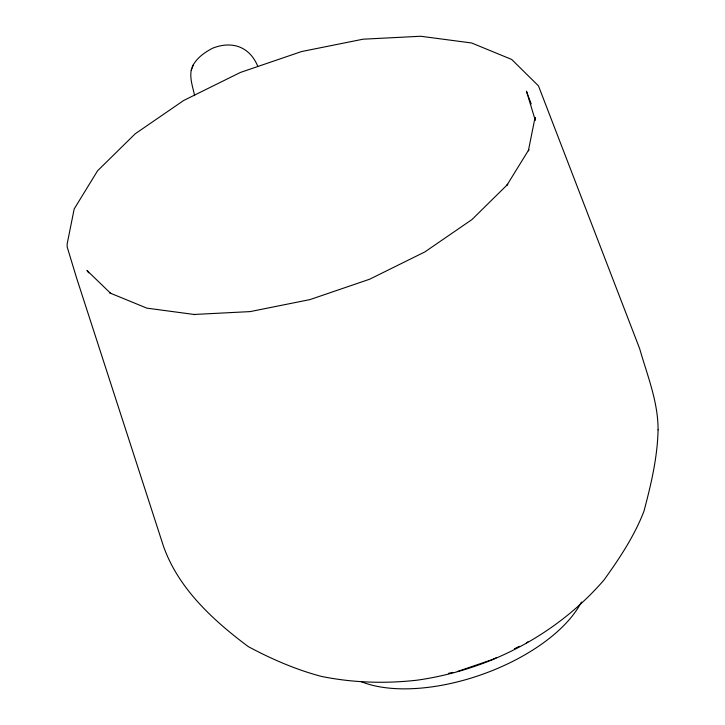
<?xml version="1.0" encoding="UTF-8"?>
<svg xmlns="http://www.w3.org/2000/svg" width="725" height="725" viewBox="0 0 725 725"><rect width="100%" height="100%" fill="white"/><g stroke="black" fill="none" stroke-linecap="round" stroke-linejoin="round"><path stroke-width="1.09" d="M257.701 66.111C249.5 46.409 231.792 40.627 212.715 48.167C205.846 51.702 199.185 56.215 194.699 62.631C187.204 72.5 192.433 85.043 194.635 95.691M191.219 70.289L192.08 68.195M192.542 66.954L193.421 64.824M526.45 642.839L527.918 641.824M493.208 659.27L496.226 657.774M514.36 648.812L519.399 646.319M457.348 671.522L493.326 659.233M448.612 673.28L452.98 672.401M109.566 292.846L146.885 308.143L195.061 314.587L194.128 314.469L250.188 311.596L310.046 299.579L369.623 279.225L424.859 251.919L471.984 219.539L507.79 184.268L506.983 185.111L528.906 149.567L528.362 150.818L535.086 117.368L535.268 120.278L526.45 91.142L528.054 95.673M110.798 293.489L86.973 270.47L88.677 272.863M528.371 96.579L531.217 103.956M581.414 602.013A132.793 64.987 -19.5 0 1 483.43 673.969A132.793 64.987 -19.5 0 1 360.887 681.536M658.073 429.862C657.466 457.511 651.014 484.726 643.909 511.343C634.348 536.101 619.422 558.513 604.016 579.973C556.592 634.892 488.686 670.063 417.056 680.186C385.093 683.793 353.202 682.805 321.619 676.461C296.081 669.719 271.413 659.061 248.177 646.546C213.123 620.301 178.531 588.718 163.515 546.378L76.478 277.639L67.162 246.899L67.144 243.981L74.186 208.936L97.576 170.792L135.231 133.772L183.642 100.503L240.383 72.455L301.582 51.547L363.071 39.195L420.663 36.25L471.649 42.983L511.687 59.45L538.467 85.867L639.677 348.725C647.28 375.369 658.146 401.704 658.073 429.862"/></g></svg>
